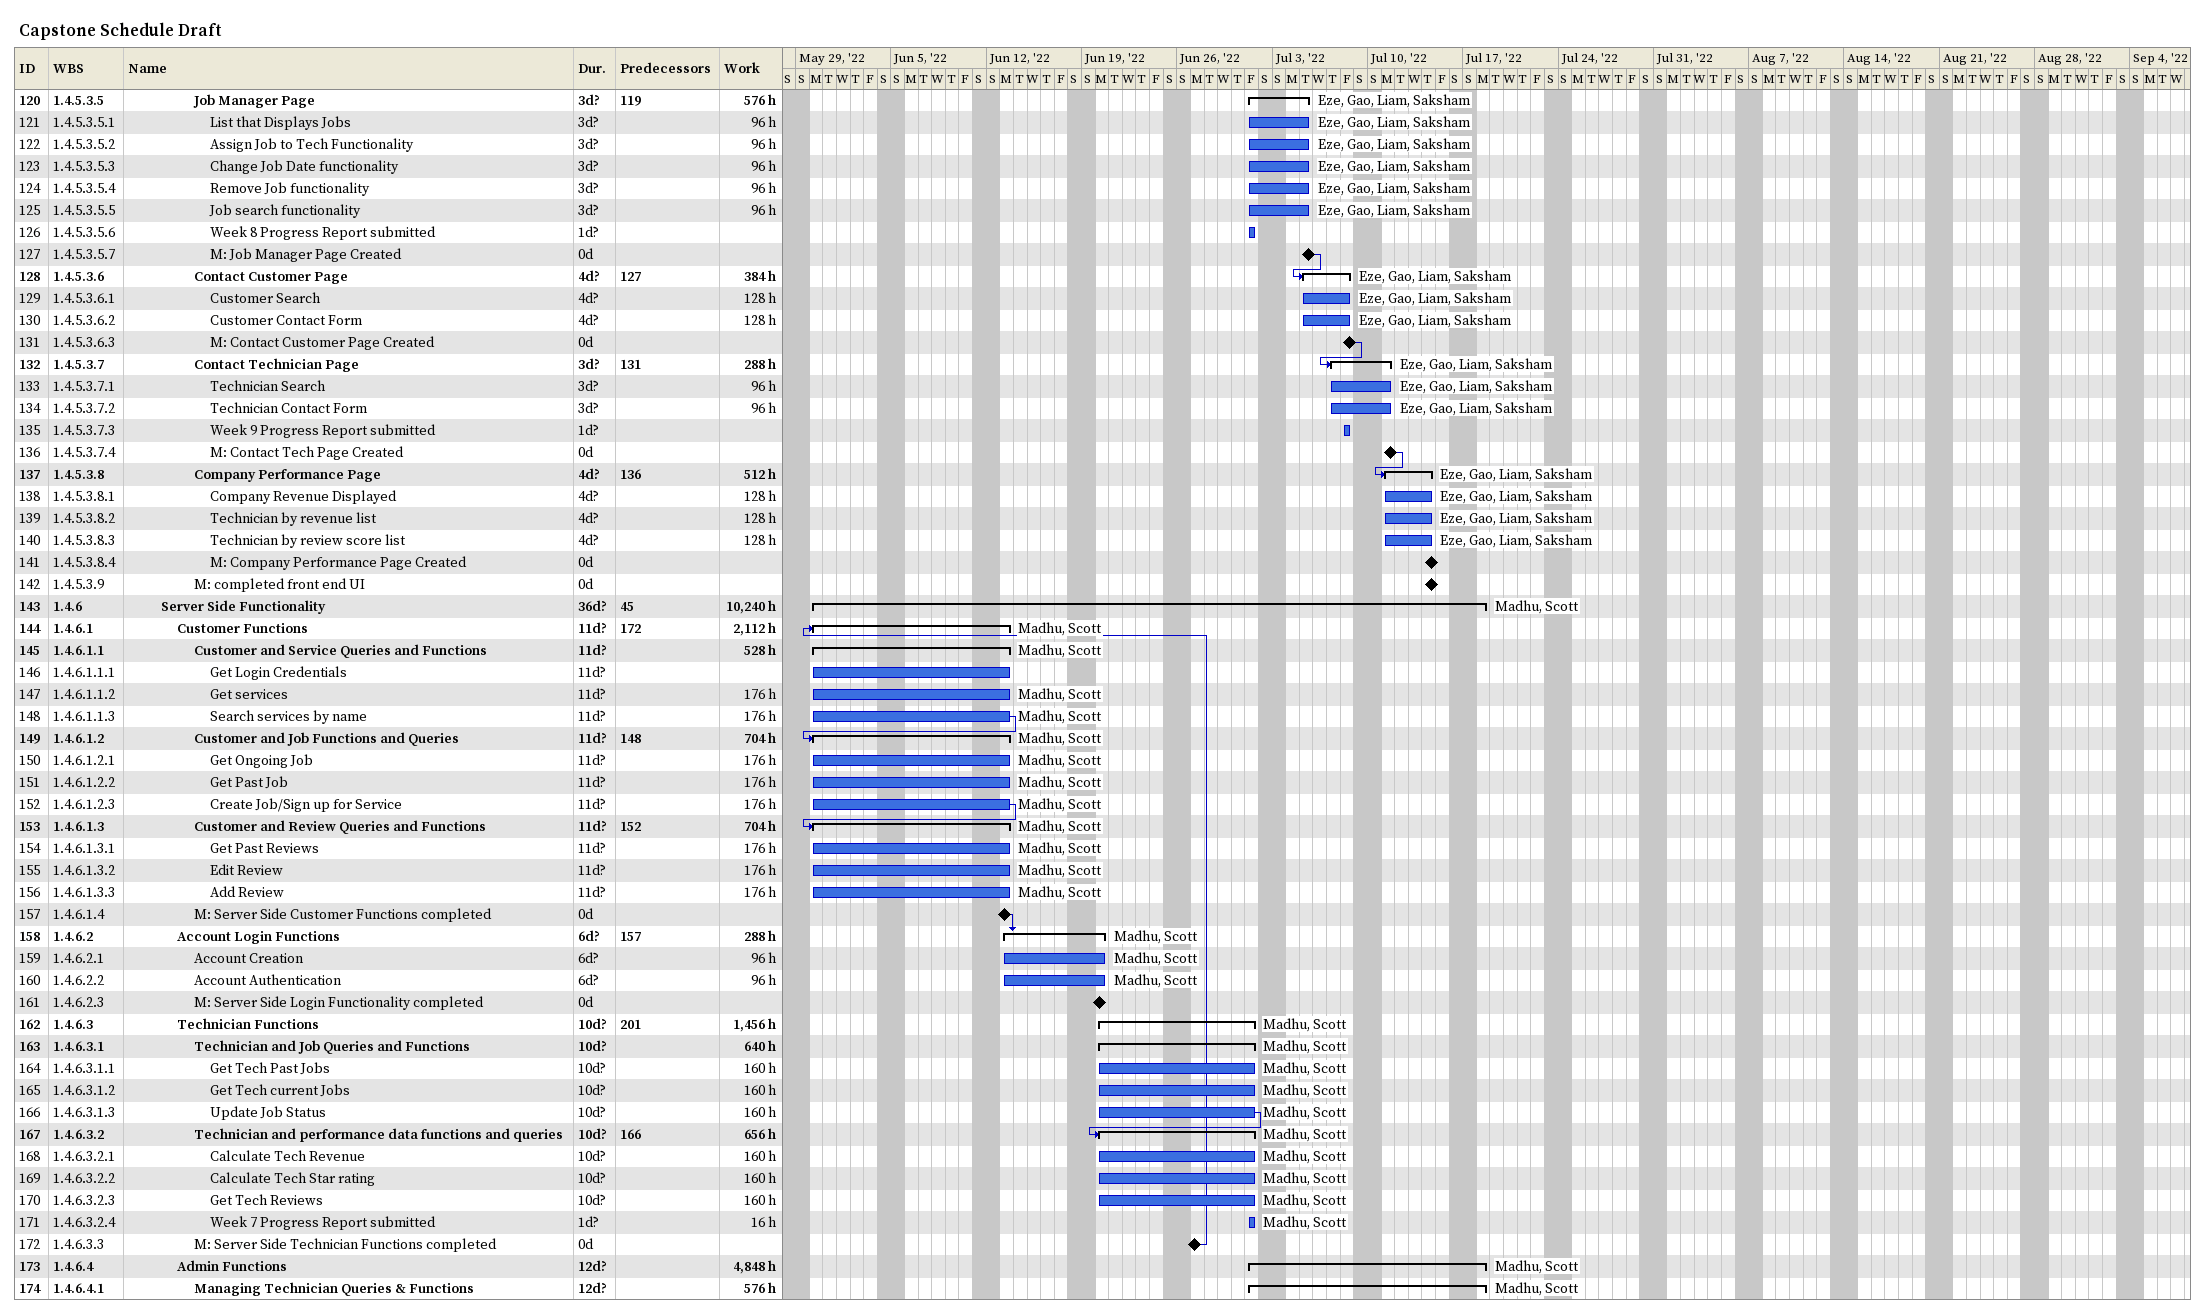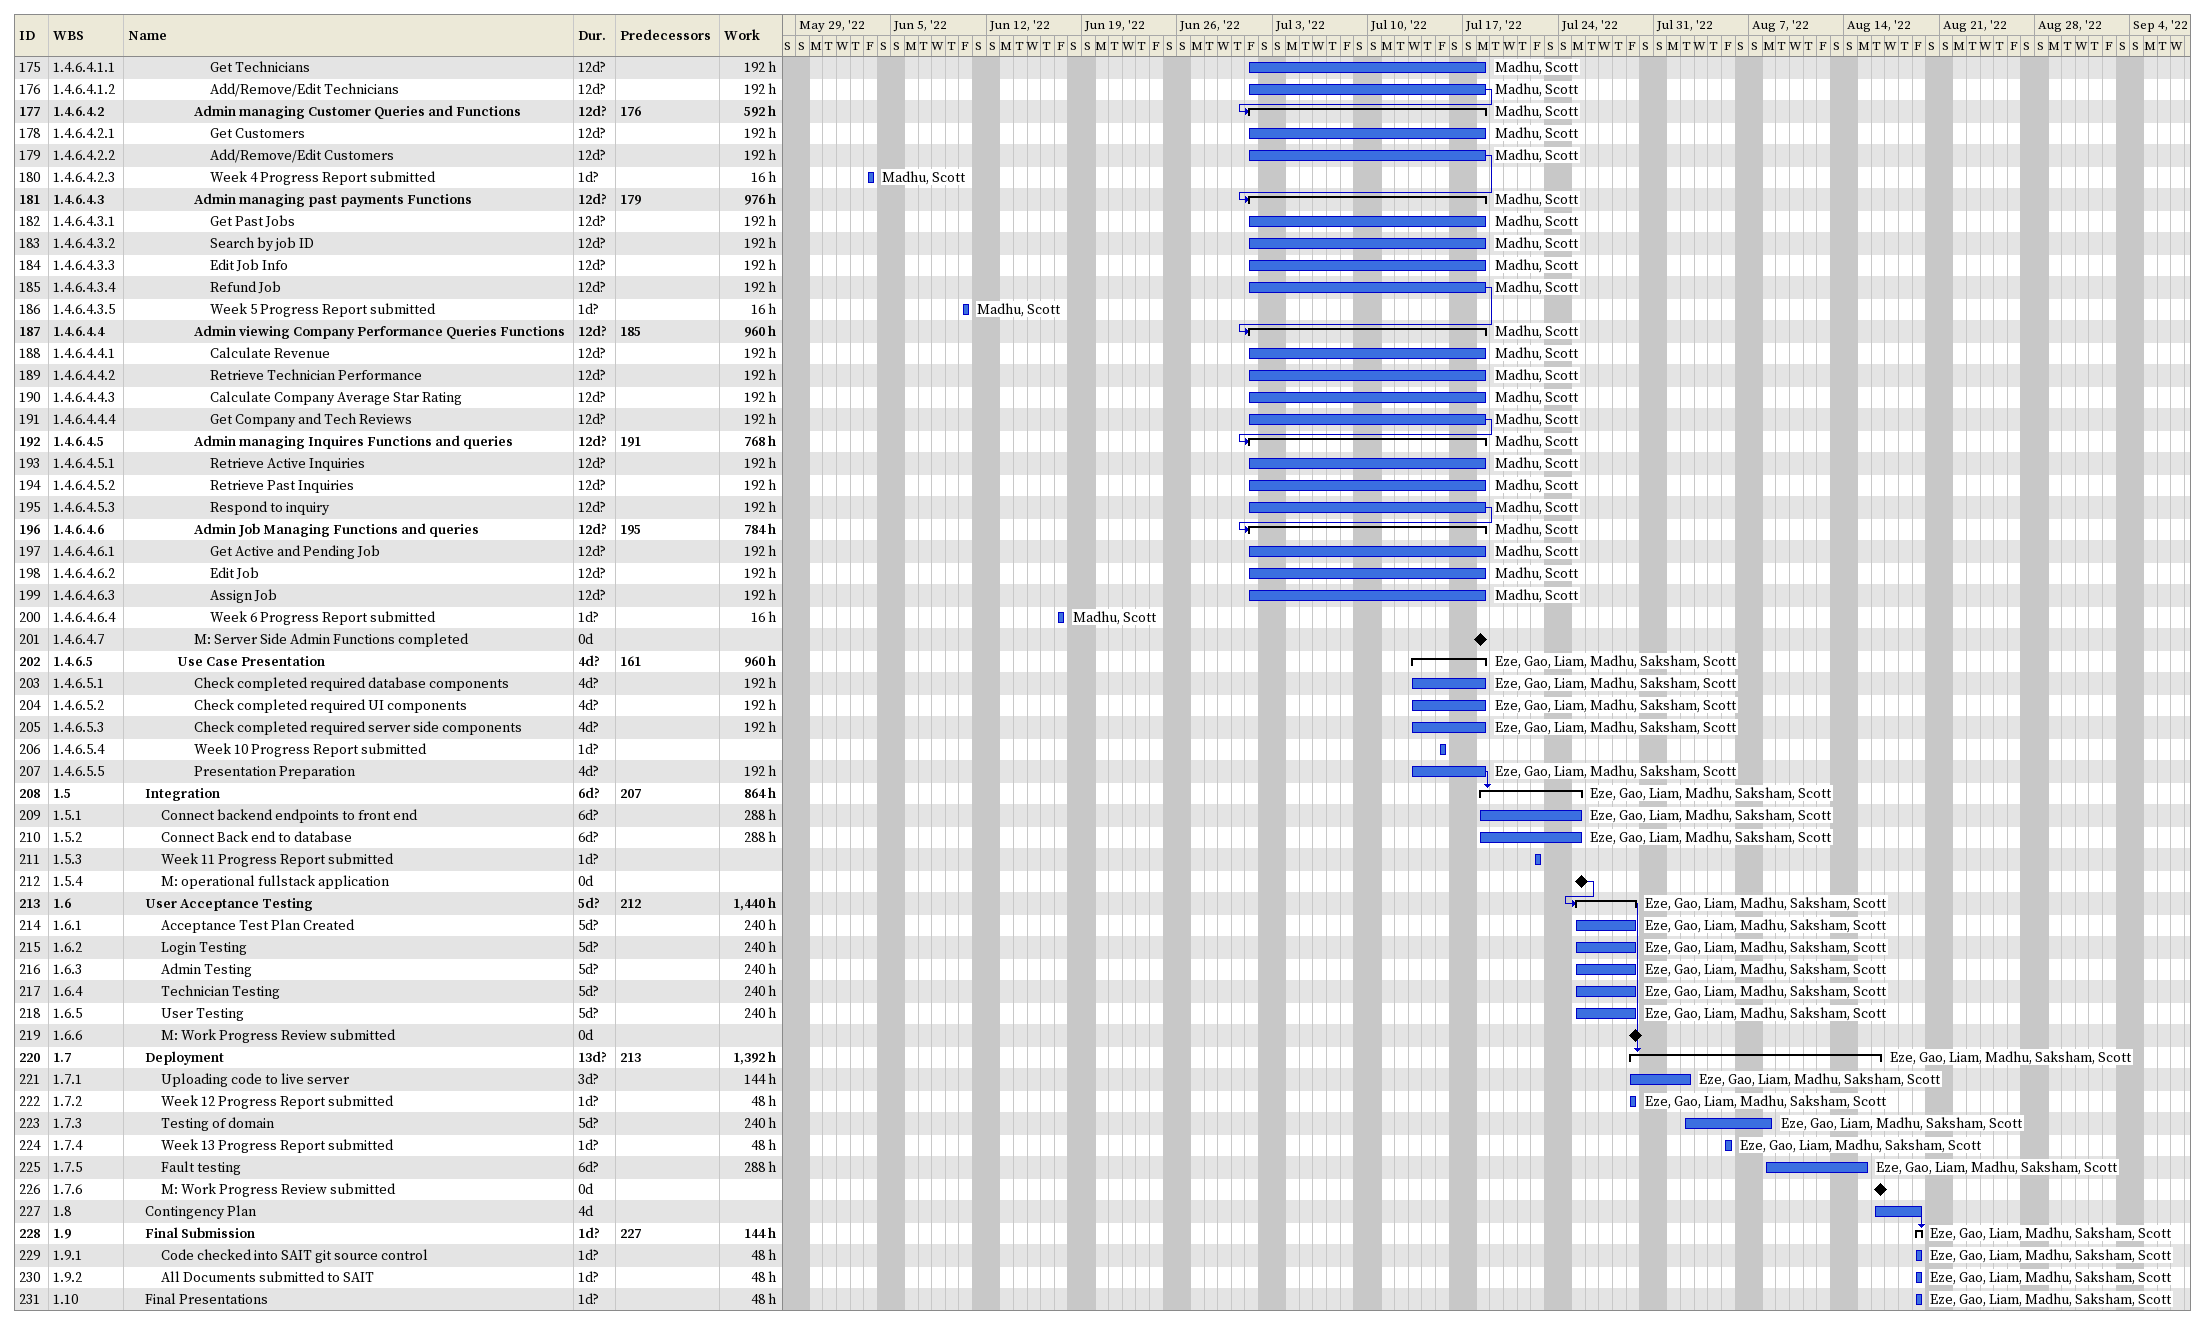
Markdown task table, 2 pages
Capstone Schedule Draft

| ID | WBS | Task | Duration | Start | Finish | Predecessors | Resources | Work (h) |
|---|---|---|---|---|---|---|---|---|
| 120 | 1.4.5.3.5 | **Job Manager Page** | 3d? | 2022-07-01 | 2022-07-05 | 119 | Eze, Gao, Liam, Saksham | 576 |
| 121 | 1.4.5.3.5.1 | List that Displays Jobs | 3d? | 2022-07-01 | 2022-07-05 |  | Eze, Gao, Liam, Saksham | 96 |
| 122 | 1.4.5.3.5.2 | Assign Job to Tech Functionality | 3d? | 2022-07-01 | 2022-07-05 |  | Eze, Gao, Liam, Saksham | 96 |
| 123 | 1.4.5.3.5.3 | Change Job Date functionality | 3d? | 2022-07-01 | 2022-07-05 |  | Eze, Gao, Liam, Saksham | 96 |
| 124 | 1.4.5.3.5.4 | Remove Job functionality | 3d? | 2022-07-01 | 2022-07-05 |  | Eze, Gao, Liam, Saksham | 96 |
| 125 | 1.4.5.3.5.5 | Job search functionality | 3d? | 2022-07-01 | 2022-07-05 |  | Eze, Gao, Liam, Saksham | 96 |
| 126 | 1.4.5.3.5.6 | Week 8 Progress Report submitted | 1d? | 2022-07-01 | 2022-07-01 |  |  |  |
| 127 | 1.4.5.3.5.7 | M: Job Manager Page Created | 0d | 2022-07-05 | 2022-07-05 |  |  |  |
| 128 | 1.4.5.3.6 | **Contact Customer Page** | 4d? | 2022-07-05 | 2022-07-08 | 127 | Eze, Gao, Liam, Saksham | 384 |
| 129 | 1.4.5.3.6.1 | Customer Search | 4d? | 2022-07-05 | 2022-07-08 |  | Eze, Gao, Liam, Saksham | 128 |
| 130 | 1.4.5.3.6.2 | Customer Contact Form | 4d? | 2022-07-05 | 2022-07-08 |  | Eze, Gao, Liam, Saksham | 128 |
| 131 | 1.4.5.3.6.3 | M: Contact Customer Page Created | 0d | 2022-07-08 | 2022-07-08 |  |  |  |
| 132 | 1.4.5.3.7 | **Contact Technician Page** | 3d? | 2022-07-07 | 2022-07-11 | 131 | Eze, Gao, Liam, Saksham | 288 |
| 133 | 1.4.5.3.7.1 | Technician Search | 3d? | 2022-07-07 | 2022-07-11 |  | Eze, Gao, Liam, Saksham | 96 |
| 134 | 1.4.5.3.7.2 | Technician Contact Form | 3d? | 2022-07-07 | 2022-07-11 |  | Eze, Gao, Liam, Saksham | 96 |
| 135 | 1.4.5.3.7.3 | Week 9 Progress Report submitted | 1d? | 2022-07-08 | 2022-07-08 |  |  |  |
| 136 | 1.4.5.3.7.4 | M: Contact Tech Page Created | 0d | 2022-07-11 | 2022-07-11 |  |  |  |
| 137 | 1.4.5.3.8 | **Company Performance Page** | 4d? | 2022-07-11 | 2022-07-14 | 136 | Eze, Gao, Liam, Saksham | 512 |
| 138 | 1.4.5.3.8.1 | Company Revenue Displayed | 4d? | 2022-07-11 | 2022-07-14 |  | Eze, Gao, Liam, Saksham | 128 |
| 139 | 1.4.5.3.8.2 | Technician by revenue list | 4d? | 2022-07-11 | 2022-07-14 |  | Eze, Gao, Liam, Saksham | 128 |
| 140 | 1.4.5.3.8.3 | Technician by review score list | 4d? | 2022-07-11 | 2022-07-14 |  | Eze, Gao, Liam, Saksham | 128 |
| 141 | 1.4.5.3.8.4 | M: Company Performance Page Created | 0d | 2022-07-14 | 2022-07-14 |  |  |  |
| 142 | 1.4.5.3.9 | M: completed front end UI | 0d | 2022-07-14 | 2022-07-14 |  |  |  |
| 143 | 1.4.6 | **Server Side Functionality** | 36d? | 2022-05-30 | 2022-07-18 | 45 | Madhu, Scott | 10240 |
| 144 | 1.4.6.1 | **Customer Functions** | 11d? | 2022-05-30 | 2022-06-13 | 172 | Madhu, Scott | 2112 |
| 145 | 1.4.6.1.1 | **Customer and Service Queries and Functions** | 11d? | 2022-05-30 | 2022-06-13 |  | Madhu, Scott | 528 |
| 146 | 1.4.6.1.1.1 | Get Login Credentials | 11d? | 2022-05-30 | 2022-06-13 |  |  |  |
| 147 | 1.4.6.1.1.2 | Get services | 11d? | 2022-05-30 | 2022-06-13 |  | Madhu, Scott | 176 |
| 148 | 1.4.6.1.1.3 | Search services by name | 11d? | 2022-05-30 | 2022-06-13 |  | Madhu, Scott | 176 |
| 149 | 1.4.6.1.2 | **Customer and Job Functions and Queries** | 11d? | 2022-05-30 | 2022-06-13 | 148 | Madhu, Scott | 704 |
| 150 | 1.4.6.1.2.1 | Get Ongoing Job | 11d? | 2022-05-30 | 2022-06-13 |  | Madhu, Scott | 176 |
| 151 | 1.4.6.1.2.2 | Get Past Job | 11d? | 2022-05-30 | 2022-06-13 |  | Madhu, Scott | 176 |
| 152 | 1.4.6.1.2.3 | Create Job/Sign up for Service | 11d? | 2022-05-30 | 2022-06-13 |  | Madhu, Scott | 176 |
| 153 | 1.4.6.1.3 | **Customer and Review Queries and Functions** | 11d? | 2022-05-30 | 2022-06-13 | 152 | Madhu, Scott | 704 |
| 154 | 1.4.6.1.3.1 | Get Past Reviews | 11d? | 2022-05-30 | 2022-06-13 |  | Madhu, Scott | 176 |
| 155 | 1.4.6.1.3.2 | Edit Review | 11d? | 2022-05-30 | 2022-06-13 |  | Madhu, Scott | 176 |
| 156 | 1.4.6.1.3.3 | Add Review | 11d? | 2022-05-30 | 2022-06-13 |  | Madhu, Scott | 176 |
| 157 | 1.4.6.1.4 | M: Server Side Customer Functions completed | 0d | 2022-06-13 | 2022-06-13 |  |  |  |
| 158 | 1.4.6.2 | **Account Login Functions** | 6d? | 2022-06-13 | 2022-06-20 | 157 | Madhu, Scott | 288 |
| 159 | 1.4.6.2.1 | Account Creation | 6d? | 2022-06-13 | 2022-06-20 |  | Madhu, Scott | 96 |
| 160 | 1.4.6.2.2 | Account Authentication | 6d? | 2022-06-13 | 2022-06-20 |  | Madhu, Scott | 96 |
| 161 | 1.4.6.2.3 | M: Server Side Login Functionality completed | 0d | 2022-06-20 | 2022-06-20 |  |  |  |
| 162 | 1.4.6.3 | **Technician Functions** | 10d? | 2022-06-20 | 2022-07-01 | 201 | Madhu, Scott | 1456 |
| 163 | 1.4.6.3.1 | **Technician and Job Queries and Functions** | 10d? | 2022-06-20 | 2022-07-01 |  | Madhu, Scott | 640 |
| 164 | 1.4.6.3.1.1 | Get Tech Past Jobs | 10d? | 2022-06-20 | 2022-07-01 |  | Madhu, Scott | 160 |
| 165 | 1.4.6.3.1.2 | Get Tech current Jobs | 10d? | 2022-06-20 | 2022-07-01 |  | Madhu, Scott | 160 |
| 166 | 1.4.6.3.1.3 | Update Job Status | 10d? | 2022-06-20 | 2022-07-01 |  | Madhu, Scott | 160 |
| 167 | 1.4.6.3.2 | **Technician and performance data functions and queries** | 10d? | 2022-06-20 | 2022-07-01 | 166 | Madhu, Scott | 656 |
| 168 | 1.4.6.3.2.1 | Calculate Tech Revenue | 10d? | 2022-06-20 | 2022-07-01 |  | Madhu, Scott | 160 |
| 169 | 1.4.6.3.2.2 | Calculate Tech Star rating | 10d? | 2022-06-20 | 2022-07-01 |  | Madhu, Scott | 160 |
| 170 | 1.4.6.3.2.3 | Get Tech Reviews | 10d? | 2022-06-20 | 2022-07-01 |  | Madhu, Scott | 160 |
| 171 | 1.4.6.3.2.4 | Week 7 Progress Report submitted | 1d? | 2022-07-01 | 2022-07-01 |  | Madhu, Scott | 16 |
| 172 | 1.4.6.3.3 | M: Server Side Technician Functions completed | 0d | 2022-06-27 | 2022-06-27 |  |  |  |
| 173 | 1.4.6.4 | **Admin Functions** | 12d? | 2022-07-01 | 2022-07-18 |  | Madhu, Scott | 4848 |
| 174 | 1.4.6.4.1 | **Managing Technician Queries & Functions** | 12d? | 2022-07-01 | 2022-07-18 |  | Madhu, Scott | 576 |
| 175 | 1.4.6.4.1.1 | Get Technicians | 12d? | 2022-07-01 | 2022-07-18 |  | Madhu, Scott | 192 |
| 176 | 1.4.6.4.1.2 | Add/Remove/Edit Technicians | 12d? | 2022-07-01 | 2022-07-18 |  | Madhu, Scott | 192 |
| 177 | 1.4.6.4.2 | **Admin managing Customer Queries and Functions** | 12d? | 2022-07-01 | 2022-07-18 | 176 | Madhu, Scott | 592 |
| 178 | 1.4.6.4.2.1 | Get Customers | 12d? | 2022-07-01 | 2022-07-18 |  | Madhu, Scott | 192 |
| 179 | 1.4.6.4.2.2 | Add/Remove/Edit Customers | 12d? | 2022-07-01 | 2022-07-18 |  | Madhu, Scott | 192 |
| 180 | 1.4.6.4.2.3 | Week 4 Progress Report submitted | 1d? | 2022-06-03 | 2022-06-03 |  | Madhu, Scott | 16 |
| 181 | 1.4.6.4.3 | **Admin managing past payments Functions** | 12d? | 2022-07-01 | 2022-07-18 | 179 | Madhu, Scott | 976 |
| 182 | 1.4.6.4.3.1 | Get Past Jobs | 12d? | 2022-07-01 | 2022-07-18 |  | Madhu, Scott | 192 |
| 183 | 1.4.6.4.3.2 | Search by job ID | 12d? | 2022-07-01 | 2022-07-18 |  | Madhu, Scott | 192 |
| 184 | 1.4.6.4.3.3 | Edit Job Info | 12d? | 2022-07-01 | 2022-07-18 |  | Madhu, Scott | 192 |
| 185 | 1.4.6.4.3.4 | Refund Job | 12d? | 2022-07-01 | 2022-07-18 |  | Madhu, Scott | 192 |
| 186 | 1.4.6.4.3.5 | Week 5 Progress Report submitted | 1d? | 2022-06-10 | 2022-06-10 |  | Madhu, Scott | 16 |
| 187 | 1.4.6.4.4 | **Admin viewing Company Performance Queries Functions** | 12d? | 2022-07-01 | 2022-07-18 | 185 | Madhu, Scott | 960 |
| 188 | 1.4.6.4.4.1 | Calculate Revenue | 12d? | 2022-07-01 | 2022-07-18 |  | Madhu, Scott | 192 |
| 189 | 1.4.6.4.4.2 | Retrieve Technician Performance | 12d? | 2022-07-01 | 2022-07-18 |  | Madhu, Scott | 192 |
| 190 | 1.4.6.4.4.3 | Calculate Company Average Star Rating | 12d? | 2022-07-01 | 2022-07-18 |  | Madhu, Scott | 192 |
| 191 | 1.4.6.4.4.4 | Get Company and Tech Reviews | 12d? | 2022-07-01 | 2022-07-18 |  | Madhu, Scott | 192 |
| 192 | 1.4.6.4.5 | **Admin managing Inquires Functions and queries** | 12d? | 2022-07-01 | 2022-07-18 | 191 | Madhu, Scott | 768 |
| 193 | 1.4.6.4.5.1 | Retrieve Active Inquiries | 12d? | 2022-07-01 | 2022-07-18 |  | Madhu, Scott | 192 |
| 194 | 1.4.6.4.5.2 | Retrieve Past Inquiries | 12d? | 2022-07-01 | 2022-07-18 |  | Madhu, Scott | 192 |
| 195 | 1.4.6.4.5.3 | Respond to inquiry | 12d? | 2022-07-01 | 2022-07-18 |  | Madhu, Scott | 192 |
| 196 | 1.4.6.4.6 | **Admin Job Managing Functions and queries** | 12d? | 2022-07-01 | 2022-07-18 | 195 | Madhu, Scott | 784 |
| 197 | 1.4.6.4.6.1 | Get Active and Pending Job | 12d? | 2022-07-01 | 2022-07-18 |  | Madhu, Scott | 192 |
| 198 | 1.4.6.4.6.2 | Edit Job | 12d? | 2022-07-01 | 2022-07-18 |  | Madhu, Scott | 192 |
| 199 | 1.4.6.4.6.3 | Assign Job | 12d? | 2022-07-01 | 2022-07-18 |  | Madhu, Scott | 192 |
| 200 | 1.4.6.4.6.4 | Week 6 Progress Report submitted | 1d? | 2022-06-17 | 2022-06-17 |  | Madhu, Scott | 16 |
| 201 | 1.4.6.4.7 | M: Server Side Admin Functions completed | 0d | 2022-07-18 | 2022-07-18 |  |  |  |
| 202 | 1.4.6.5 | **Use Case Presentation** | 4d? | 2022-07-13 | 2022-07-18 | 161 | Eze, Gao, Liam, Madhu, Saksham, Scott | 960 |
| 203 | 1.4.6.5.1 | Check completed required database components | 4d? | 2022-07-13 | 2022-07-18 |  | Eze, Gao, Liam, Madhu, Saksham, Scott | 192 |
| 204 | 1.4.6.5.2 | Check completed required UI components | 4d? | 2022-07-13 | 2022-07-18 |  | Eze, Gao, Liam, Madhu, Saksham, Scott | 192 |
| 205 | 1.4.6.5.3 | Check completed required server side components | 4d? | 2022-07-13 | 2022-07-18 |  | Eze, Gao, Liam, Madhu, Saksham, Scott | 192 |
| 206 | 1.4.6.5.4 | Week 10 Progress Report submitted | 1d? | 2022-07-15 | 2022-07-15 |  |  |  |
| 207 | 1.4.6.5.5 | Presentation Preparation | 4d? | 2022-07-13 | 2022-07-18 |  | Eze, Gao, Liam, Madhu, Saksham, Scott | 192 |
| 208 | 1.5 | **Integration** | 6d? | 2022-07-18 | 2022-07-25 | 207 | Eze, Gao, Liam, Madhu, Saksham, Scott | 864 |
| 209 | 1.5.1 | Connect backend endpoints to front end | 6d? | 2022-07-18 | 2022-07-25 |  | Eze, Gao, Liam, Madhu, Saksham, Scott | 288 |
| 210 | 1.5.2 | Connect Back end to database | 6d? | 2022-07-18 | 2022-07-25 |  | Eze, Gao, Liam, Madhu, Saksham, Scott | 288 |
| 211 | 1.5.3 | Week 11 Progress Report submitted | 1d? | 2022-07-22 | 2022-07-22 |  |  |  |
| 212 | 1.5.4 | M: operational fullstack application | 0d | 2022-07-25 | 2022-07-25 |  |  |  |
| 213 | 1.6 | **User Acceptance Testing** | 5d? | 2022-07-25 | 2022-07-29 | 212 | Eze, Gao, Liam, Madhu, Saksham, Scott | 1440 |
| 214 | 1.6.1 | Acceptance Test Plan Created | 5d? | 2022-07-25 | 2022-07-29 |  | Eze, Gao, Liam, Madhu, Saksham, Scott | 240 |
| 215 | 1.6.2 | Login Testing | 5d? | 2022-07-25 | 2022-07-29 |  | Eze, Gao, Liam, Madhu, Saksham, Scott | 240 |
| 216 | 1.6.3 | Admin Testing | 5d? | 2022-07-25 | 2022-07-29 |  | Eze, Gao, Liam, Madhu, Saksham, Scott | 240 |
| 217 | 1.6.4 | Technician Testing | 5d? | 2022-07-25 | 2022-07-29 |  | Eze, Gao, Liam, Madhu, Saksham, Scott | 240 |
| 218 | 1.6.5 | User Testing | 5d? | 2022-07-25 | 2022-07-29 |  | Eze, Gao, Liam, Madhu, Saksham, Scott | 240 |
| 219 | 1.6.6 | M: Work Progress Review submitted | 0d | 2022-07-29 | 2022-07-29 |  |  |  |
| 220 | 1.7 | **Deployment** | 13d? | 2022-07-29 | 2022-08-16 | 213 | Eze, Gao, Liam, Madhu, Saksham, Scott | 1392 |
| 221 | 1.7.1 | Uploading code to live server | 3d? | 2022-07-29 | 2022-08-02 |  | Eze, Gao, Liam, Madhu, Saksham, Scott | 144 |
| 222 | 1.7.2 | Week 12 Progress Report submitted | 1d? | 2022-07-29 | 2022-07-29 |  | Eze, Gao, Liam, Madhu, Saksham, Scott | 48 |
| 223 | 1.7.3 | Testing of domain | 5d? | 2022-08-02 | 2022-08-08 |  | Eze, Gao, Liam, Madhu, Saksham, Scott | 240 |
| 224 | 1.7.4 | Week 13 Progress Report submitted | 1d? | 2022-08-05 | 2022-08-05 |  | Eze, Gao, Liam, Madhu, Saksham, Scott | 48 |
| 225 | 1.7.5 | Fault testing | 6d? | 2022-08-08 | 2022-08-15 |  | Eze, Gao, Liam, Madhu, Saksham, Scott | 288 |
| 226 | 1.7.6 | M: Work Progress Review submitted | 0d | 2022-08-16 | 2022-08-16 |  |  |  |
| 227 | 1.8 | Contingency Plan | 4d | 2022-08-16 | 2022-08-19 |  |  |  |
| 228 | 1.9 | **Final Submission** | 1d? | 2022-08-19 | 2022-08-19 | 227 | Eze, Gao, Liam, Madhu, Saksham, Scott | 144 |
| 229 | 1.9.1 | Code checked into SAIT git source control | 1d? | 2022-08-19 | 2022-08-19 |  | Eze, Gao, Liam, Madhu, Saksham, Scott | 48 |
| 230 | 1.9.2 | All Documents submitted to SAIT | 1d? | 2022-08-19 | 2022-08-19 |  | Eze, Gao, Liam, Madhu, Saksham, Scott | 48 |
| 231 | 1.10 | Final Presentations | 1d? | 2022-08-19 | 2022-08-19 |  | Eze, Gao, Liam, Madhu, Saksham, Scott | 48 |
